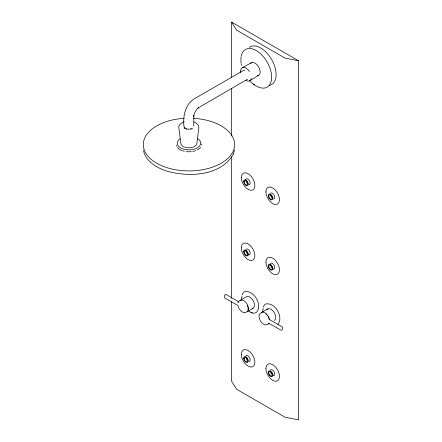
<?xml version="1.0" encoding="UTF-8"?>
<svg xmlns="http://www.w3.org/2000/svg" width="442" height="442" viewBox="0 0 442 442"><rect width="100%" height="100%" fill="white"/><g stroke="black" fill="none" stroke-linecap="round" stroke-linejoin="round"><path stroke-width="0.66" d="M240.586 70.295L240.57 72.565M240.94 62.952L240.989 56.974M241.868 297.273L242.012 296.085M263.062 309.505L263.2 308.323M184.546 128.224L184.9 128.517L184.154 127.02M233.448 154.009L234.542 149.821M242.15 294.902L243.001 293.04L244.343 291.786C253.957 289.488 263.112 305.35 256.321 312.527L254.564 313.063M263.344 307.14L264.194 305.273L265.537 304.019C275.023 301.792 283.808 316.903 277.957 324.345M233.498 153.915C220.641 176.568 187.861 177.457 165.606 170.761L165.557 170.745C156.081 167.347 145.545 161.07 143.484 150.391M237.868 302.693L239.083 300.963L240.249 300.289M260.31 313.19L259.095 314.925C258.581 319.036 261.045 323.301 264.863 324.914L266.974 324.721L268.134 324.052M249.393 80.991L258.294 75.521M247.597 79.173L197.872 108.097L198.397 107.655C195.933 109.92 194.215 113.014 193.712 116.329L193.85 115.544L193.756 126.141M246.907 311.82L245.741 312.494L243.63 312.682L241.194 311.273L239.083 308.649L237.868 305.51L224.691 297.886L224.414 295.212L225.856 294.4L239.034 302.024M253.089 308.251L247.006 311.765A6.658 3.845 60 0 0 247.006 304.074A6.658 3.845 60 0 0 240.349 300.234L246.432 296.72A6.658 3.845 60 0 1 253.498 301.333A6.658 3.845 60 0 1 252.117 308.555M261.576 312.461L267.659 308.947M242.586 67.51L251.747 62.554M282.565 329.925L282.565 327.113L269.355 319.505M281.67 330.456L268.189 322.992M184.27 121.738C181.855 122.616 179.214 124.158 178.728 126.904L180.778 143.015A8.066 4.658 0 0 0 188.541 147.838A8.066 4.658 0 0 0 196.9 143.357L198.883 127.335L198.403 125.329L196.458 123.252L193.961 121.948M184.331 127.76L184.375 127.351C186.215 129.639 189.833 129.628 192.259 128.329L192.259 128.92M254.106 313.223L252.078 313.03L248.277 310.914M231.569 301.787L231.569 381.203L236.719 389.33L284.902 417.149L298.593 419.9L298.593 60.797L284.902 58.051L236.719 30.233L231.569 22.1L231.569 77.344M250.879 312.163L252.526 312.864M231.569 22.1L298.593 60.797M255.564 85.847L250.211 81.571M262.697 309.787L262.913 311.792M241.509 297.554L241.791 300.228M231.569 88.394L231.569 136.048M231.569 156.761L231.569 298.333M190.983 128.898L190.983 129.495M186.331 128.804L186.331 129.395M184.11 127.29C182.54 116.528 185.215 103.422 195.668 98.019L243.791 70.239A4.84 2.796 60 0 1 244.818 70.145M197.795 138.661A11.713 6.763 0 0 1 197.126 147.959A11.713 6.763 0 0 1 181.005 148.059A11.713 6.763 0 0 1 179.982 138.771M200.574 147.241A12.503 7.221 0 0 1 198.568 149.181M198.138 149.468A12.503 7.221 0 0 1 197.198 149.993M195.624 150.667A12.503 7.221 0 0 1 192.651 151.451M191.386 151.639A12.503 7.221 0 0 1 186.187 151.589M184.314 151.252A12.503 7.221 0 0 1 182.557 150.75M182.005 150.545A12.503 7.221 0 0 1 177.474 147.39M176.844 146.313A12.503 7.221 0 0 1 176.518 145.197M201.425 143.91A12.503 7.221 0 0 1 201.447 145.042M251.255 78.422A7.575 4.376 60 0 1 245.94 80.405M240.724 70.079A7.575 4.376 60 0 1 249.47 71.56M250.586 63.449A7.287 4.205 60 0 1 258.802 67.178A7.287 4.205 60 0 1 257.288 75.687M205.994 120.086A45.67 26.371 0 0 1 222.586 162.407A45.67 26.371 0 0 1 148.158 156.385A45.67 26.371 0 0 1 184.248 118.329M193.358 118.307A45.67 26.371 0 0 1 205.386 119.948M241.177 56.344A21.724 12.542 60 0 1 258.211 51.825A21.724 12.542 60 0 1 271.609 78.361A21.724 12.542 60 0 1 256.133 85.963M254.537 84.925A21.724 12.542 60 0 1 253.47 84.124M241.713 65.538A21.724 12.542 60 0 1 241.315 63.676M249.321 47.277A21.724 12.542 60 0 1 272.355 60.83A21.724 12.542 60 0 1 269.277 85.411M247.393 305.35A6.276 3.624 60 0 1 247.824 306.566M247.962 307.146A6.276 3.624 60 0 1 247.962 309.798M260.83 313.157A6.658 3.845 60 0 1 265.52 313.19A6.658 3.845 60 0 1 269.454 319.444M268.985 323.301A6.658 3.845 60 0 1 268.233 323.992M266.913 309.643A6.658 3.845 60 0 1 273.858 312.058A6.658 3.845 60 0 1 274.322 320.483M266.051 313.942A6.276 3.624 60 0 1 266.913 314.82M268.04 316.417A6.276 3.624 60 0 1 269.189 319.378M245.824 355.97A3.282 1.895 60 0 1 249.481 357.528A3.282 1.895 60 0 1 249.001 361.468M247.835 360.512A2.497 1.442 60 0 1 246.072 357.456M270.405 370.164A3.282 1.895 60 0 1 274.261 372.098A3.282 1.895 60 0 1 273.018 375.601M272.416 374.7A2.497 1.442 60 0 1 270.653 371.645M246.675 248.918A3.282 1.895 60 0 1 249.984 252.122A3.282 1.895 60 0 1 248.437 254.846M245.824 249.404A3.282 1.895 60 0 1 246.194 249.067M247.835 253.946A2.497 1.442 60 0 1 246.072 250.89M270.405 263.598A3.282 1.895 60 0 1 274.261 265.531A3.282 1.895 60 0 1 273.018 269.034M272.416 268.139A2.497 1.442 60 0 1 270.653 265.078M245.592 179.739A3.282 1.895 60 0 1 249.249 180.419A3.282 1.895 60 0 1 249.001 184.723M247.835 183.767A2.497 1.442 60 0 1 246.072 180.712M270.405 193.419A3.282 1.895 60 0 1 274.057 194.972A3.282 1.895 60 0 1 273.576 198.917M272.416 197.961A2.497 1.442 60 0 1 270.653 194.905M241.343 354.412A9.569 5.525 60 0 0 251.492 367.037A9.569 5.525 60 0 0 251.492 353.506A9.569 5.525 60 0 0 241.343 354.412M243.641 358.213A3.282 1.895 60 0 0 247.122 362.55A3.282 1.895 60 0 0 247.122 357.904A3.282 1.895 60 0 0 243.641 358.213M244.199 358.539A2.497 1.442 60 0 0 246.846 361.832A2.497 1.442 60 0 0 246.846 358.302A2.497 1.442 60 0 0 244.199 358.539M265.924 368.6A9.569 5.525 60 0 0 276.073 381.225A9.569 5.525 60 0 0 276.073 367.694A9.569 5.525 60 0 0 265.924 368.6M268.217 372.407A3.282 1.895 60 0 0 271.703 376.739A3.282 1.895 60 0 0 271.703 372.098A3.282 1.895 60 0 0 268.217 372.407M268.775 372.728A2.497 1.442 60 0 0 271.421 376.02A2.497 1.442 60 0 0 271.421 372.495A2.497 1.442 60 0 0 268.775 372.728M241.343 247.846A9.569 5.525 60 0 0 251.492 260.471A9.569 5.525 60 0 0 251.492 246.94A9.569 5.525 60 0 0 241.343 247.846M243.641 251.653A3.282 1.895 60 0 0 247.122 255.984A3.282 1.895 60 0 0 247.122 251.338A3.282 1.895 60 0 0 243.641 251.653M244.199 251.973A2.497 1.442 60 0 0 246.846 255.266A2.497 1.442 60 0 0 246.846 251.736A2.497 1.442 60 0 0 244.199 251.973M265.924 262.04A9.569 5.525 60 0 0 276.073 274.664A9.569 5.525 60 0 0 276.073 261.128A9.569 5.525 60 0 0 265.924 262.04M268.217 265.841A3.282 1.895 60 0 0 271.703 270.173A3.282 1.895 60 0 0 271.703 265.531A3.282 1.895 60 0 0 268.217 265.841M268.775 266.161A2.497 1.442 60 0 0 271.421 269.454A2.497 1.442 60 0 0 271.421 265.929A2.497 1.442 60 0 0 268.775 266.161M241.343 177.667A9.569 5.525 60 0 0 251.492 190.292A9.569 5.525 60 0 0 251.492 176.761A9.569 5.525 60 0 0 241.343 177.667M243.641 181.474A3.282 1.895 60 0 0 247.122 185.806A3.282 1.895 60 0 0 247.122 181.165A3.282 1.895 60 0 0 243.641 181.474M244.199 181.795A2.497 1.442 60 0 0 246.846 185.088A2.497 1.442 60 0 0 246.846 181.557A2.497 1.442 60 0 0 244.199 181.795M265.924 191.861A9.569 5.525 60 0 0 276.073 204.486A9.569 5.525 60 0 0 276.073 190.955A9.569 5.525 60 0 0 265.924 191.861M268.217 195.662A3.282 1.895 60 0 0 271.703 199.999A3.282 1.895 60 0 0 271.703 195.353A3.282 1.895 60 0 0 268.217 195.662M268.775 195.988A2.497 1.442 60 0 0 271.421 199.281A2.497 1.442 60 0 0 271.421 195.751A2.497 1.442 60 0 0 268.775 195.988"/></g></svg>
